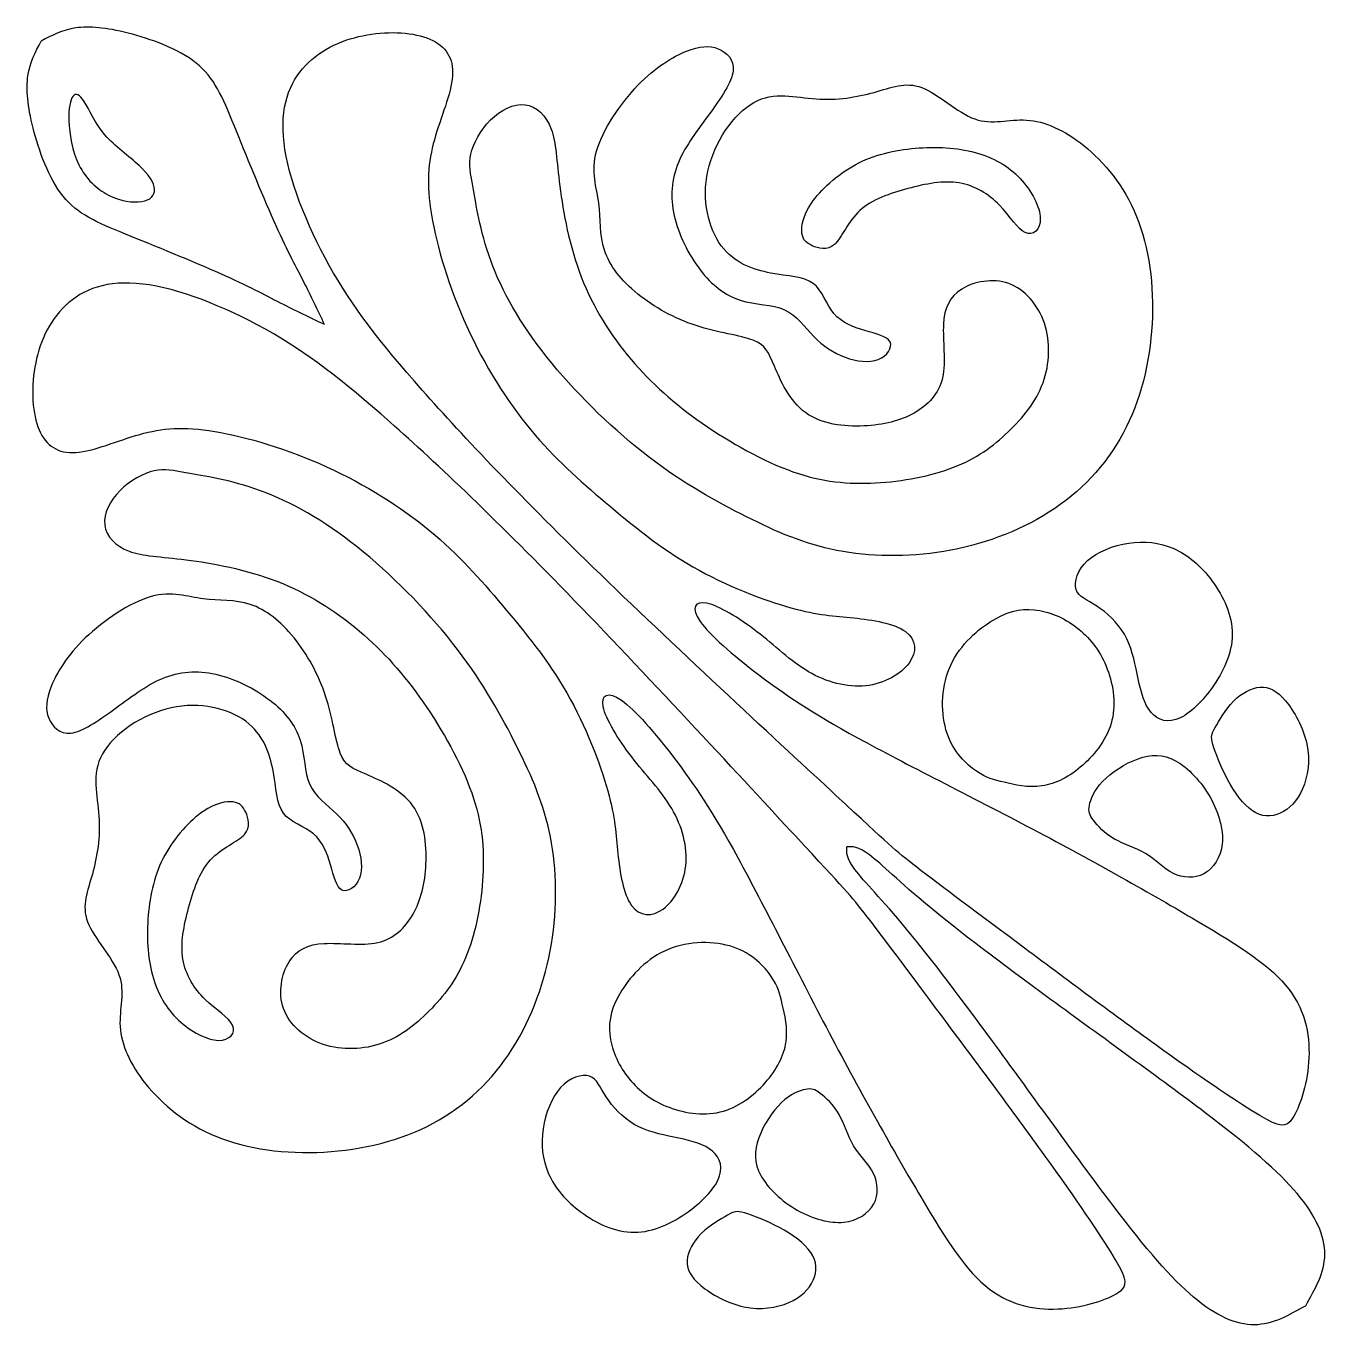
# Model space of a CAD drawing. Header units: millimetres. Extents: x 183 to 445, y 12 to 405.
# Drawn here: x 282.39 to 313.43, y 11.86 to 42.9 of the extents above; entities that cross this region are included whole.
import ezdxf

# ---------------------------------------------------------------- set-up
doc = ezdxf.new("R2010")
doc.units = ezdxf.units.MM
doc.layers.add('Default', color=7, linetype='Continuous')
doc.layers.add('DV1_Layer_1', color=7, linetype='Continuous')

# ---------------------------------------------------------------- blocks, each defined once
blk = doc.blocks.new('SE')
at = {"layer": 'DV1_Layer_1', "color": 7, "linetype": 'Continuous'}
for points, knots in [([(289.522, 35.769), (289.36, 36.111), (289.198, 36.454), (289.009, 36.823), (288.819, 37.192), (288.603, 37.589), (288.015, 38.91), (287.643, 39.835), (287.36, 40.525), (287.078, 41.216), (286.886, 41.673), (286.456, 42.018), (286.027, 42.363), (285.36, 42.597), (284.829, 42.733), (284.297, 42.868), (283.901, 42.904), (283.576, 42.856), (283.252, 42.808), (283, 42.676), (282.748, 42.543)], [0, 0, 0, 0, 0.125, 0.125, 0.125, 0.25, 0.25, 0.375, 0.375, 0.375, 0.5, 0.5, 0.5, 0.625, 0.625, 0.625, 0.75, 0.75, 0.75, 1, 1, 1, 1]), ([(289.522, 35.769), (289.18, 35.931), (288.838, 36.093), (288.468, 36.283), (288.099, 36.472), (287.702, 36.688), (287.042, 36.982), (286.381, 37.276), (285.456, 37.649), (284.766, 37.931), (284.075, 38.213), (283.619, 38.405), (283.273, 38.835), (282.928, 39.264), (282.694, 39.931), (282.558, 40.462), (282.423, 40.994), (282.387, 41.39), (282.435, 41.715), (282.483, 42.039), (282.616, 42.291), (282.748, 42.543)], [0, 0, 0, 0, 0.125, 0.125, 0.125, 0.25, 0.25, 0.25, 0.375, 0.375, 0.375, 0.5, 0.5, 0.5, 0.625, 0.625, 0.625, 0.75, 0.75, 0.75, 1, 1, 1, 1]), ([(303.675, 22.8), (304.209, 22.386), (305.159, 21.679), (306.247, 20.868), (307.335, 20.058), (308.561, 19.144), (309.576, 18.417), (310.592, 17.69), (311.397, 17.149), (311.872, 16.866), (312.347, 16.584), (312.491, 16.56), (312.654, 16.806), (312.816, 17.052), (312.996, 17.569), (313.038, 18.14), (313.08, 18.711), (312.984, 19.336), (312.569, 19.883), (312.155, 20.43), (311.421, 20.899), (310.364, 21.524), (309.306, 22.149), (307.923, 22.93), (306.445, 23.712), (304.967, 24.493), (303.392, 25.274), (302.274, 25.887), (301.156, 26.5), (300.495, 26.945), (299.888, 27.408), (299.281, 27.871), (298.728, 28.351), (298.5, 28.676), (298.271, 29.001), (298.368, 29.169), (298.656, 29.109), (298.945, 29.049), (299.425, 28.76), (299.852, 28.43), (300.279, 28.099), (300.651, 27.726), (301.084, 27.474), (301.517, 27.222), (302.01, 27.089), (302.454, 27.137), (302.899, 27.185), (303.296, 27.414), (303.488, 27.678), (303.68, 27.943), (303.668, 28.243), (303.404, 28.435), (303.139, 28.628), (302.623, 28.712), (302.166, 28.76), (301.709, 28.808), (301.312, 28.82), (300.663, 29.001), (300.014, 29.181), (299.113, 29.529), (298.325, 29.98), (297.538, 30.431), (296.865, 30.984), (296.234, 31.519), (295.603, 32.054), (295.014, 32.57), (293.884, 33.941), (293.343, 34.794), (292.923, 35.72), (292.502, 36.645), (292.201, 37.643), (292.075, 38.394), (291.949, 39.145), (291.997, 39.65), (292.147, 40.185), (292.297, 40.72), (292.55, 41.285), (292.58, 41.712), (292.61, 42.138), (292.418, 42.427), (292.039, 42.589), (291.66, 42.752), (291.095, 42.788), (290.542, 42.691), (289.99, 42.595), (289.449, 42.367), (289.064, 41.958), (288.679, 41.55), (288.451, 40.96), (288.553, 40.113), (288.655, 39.266), (289.088, 38.16), (289.635, 37.18), (290.182, 36.201), (290.843, 35.347), (291.853, 34.205), (292.862, 33.063), (294.221, 31.633), (296.121, 29.793), (298.021, 27.953), (300.463, 25.703), (301.743, 24.518), (303.023, 23.333), (303.142, 23.214), (303.675, 22.8)], [0, 0, 0, 0, 0.027778, 0.027778, 0.027778, 0.055556, 0.055556, 0.055556, 0.083333, 0.083333, 0.083333, 0.111111, 0.111111, 0.111111, 0.138889, 0.138889, 0.138889, 0.166667, 0.166667, 0.166667, 0.194444, 0.194444, 0.194444, 0.222222, 0.222222, 0.222222, 0.25, 0.25, 0.25, 0.277778, 0.277778, 0.277778, 0.305556, 0.305556, 0.305556, 0.333333, 0.333333, 0.333333, 0.361111, 0.361111, 0.361111, 0.388889, 0.388889, 0.388889, 0.416667, 0.416667, 0.416667, 0.444444, 0.444444, 0.444444, 0.472222, 0.472222, 0.472222, 0.5, 0.5, 0.5, 0.527778, 0.527778, 0.527778, 0.555556, 0.555556, 0.555556, 0.583333, 0.583333, 0.583333, 0.611111, 0.611111, 0.638889, 0.638889, 0.638889, 0.666667, 0.666667, 0.666667, 0.694444, 0.694444, 0.694444, 0.722222, 0.722222, 0.722222, 0.75, 0.75, 0.75, 0.777778, 0.777778, 0.777778, 0.805556, 0.805556, 0.805556, 0.833333, 0.833333, 0.833333, 0.861111, 0.861111, 0.861111, 0.888889, 0.888889, 0.888889, 0.916667, 0.916667, 0.916667, 0.944444, 0.944444, 0.944444, 1, 1, 1, 1]), ([(293.08, 38.985), (293.156, 38.562), (293.258, 37.895), (293.543, 37.165), (293.828, 36.436), (294.297, 35.643), (295.618, 34.033), (296.471, 33.217), (297.288, 32.592), (298.104, 31.968), (298.885, 31.535), (299.606, 31.175), (300.327, 30.814), (300.987, 30.526), (301.765, 30.373), (302.543, 30.22), (303.437, 30.202), (304.323, 30.349), (305.209, 30.496), (306.086, 30.808), (306.831, 31.283), (307.575, 31.757), (308.188, 32.394), (308.605, 33.172), (309.023, 33.949), (309.245, 34.868), (309.296, 35.784), (309.347, 36.7), (309.227, 37.613), (308.927, 38.352), (308.626, 39.09), (308.146, 39.655), (307.671, 40.039), (307.197, 40.423), (306.729, 40.628), (306.299, 40.655), (305.87, 40.682), (305.479, 40.532), (305.059, 40.681), (304.638, 40.831), (304.187, 41.281), (303.792, 41.431), (303.398, 41.581), (303.061, 41.432), (302.652, 41.317), (302.243, 41.203), (301.762, 41.124), (301.268, 41.16), (300.774, 41.197), (300.267, 41.348), (299.781, 41.078), (299.296, 40.808), (298.832, 40.117), (298.681, 39.433), (298.531, 38.748), (298.693, 38.069), (299.002, 37.652), (299.311, 37.234), (299.768, 37.078), (300.182, 37), (300.597, 36.922), (300.969, 36.922), (301.197, 36.754), (301.425, 36.586), (301.51, 36.25), (301.693, 36.03), (301.876, 35.811), (302.158, 35.709), (302.431, 35.628), (302.705, 35.547), (302.969, 35.487), (303.035, 35.355), (303.101, 35.223), (302.969, 35.018), (302.753, 34.934), (302.536, 34.85), (302.236, 34.886), (301.96, 34.988), (301.684, 35.09), (301.432, 35.259), (301.212, 35.484), (300.993, 35.709), (300.807, 35.991), (300.513, 36.123), (300.218, 36.255), (299.816, 36.237), (299.456, 36.352), (299.095, 36.466), (298.777, 36.712), (298.498, 37.075), (298.218, 37.439), (297.978, 37.919), (297.876, 38.37), (297.774, 38.82), (297.81, 39.24), (297.978, 39.643), (298.146, 40.045), (298.447, 40.429), (298.723, 40.808), (298.999, 41.186), (299.251, 41.559), (299.285, 41.832), (299.318, 42.105), (299.131, 42.279), (298.924, 42.36), (298.717, 42.441), (298.489, 42.429), (298.167, 42.3), (297.846, 42.171), (297.432, 41.925), (297.011, 41.487), (296.591, 41.048), (296.164, 40.417), (296.023, 39.916), (295.882, 39.414), (296.026, 39.042), (296.077, 38.667), (296.128, 38.292), (296.086, 37.913), (296.21, 37.544), (296.333, 37.174), (296.621, 36.814), (297.008, 36.499), (297.396, 36.183), (297.882, 35.913), (298.399, 35.745), (298.915, 35.577), (299.462, 35.511), (300.068, 35.277), (300.128, 35.109), (300.27, 34.775), (300.411, 34.442), (300.633, 33.943), (301.014, 33.664), (301.395, 33.385), (302.477, 33.265), (303.281, 33.469), (303.612, 33.655), (303.942, 33.841), (304.2, 34.111), (304.287, 34.499), (304.374, 34.886), (304.29, 35.391), (304.311, 35.778), (304.332, 36.165), (304.458, 36.436), (304.747, 36.616), (305.035, 36.796), (305.485, 36.886), (305.87, 36.748), (306.254, 36.61), (306.572, 36.243), (306.723, 35.799), (306.873, 35.355), (306.855, 34.832), (306.69, 34.379), (306.524, 33.925), (306.212, 33.541), (305.855, 33.202), (305.497, 32.862), (305.095, 32.568), (304.554, 32.358), (304.014, 32.148), (303.335, 32.021), (302.687, 31.985), (302.038, 31.95), (301.419, 32.004), (300.714, 32.253), (300.008, 32.502), (299.215, 32.946), (298.546, 33.412), (297.876, 33.877), (297.33, 34.364), (296.846, 34.937), (296.363, 35.511), (295.942, 36.171), (295.657, 36.907), (295.372, 37.643), (295.222, 38.454), (295.144, 39.072), (295.065, 39.691), (295.059, 40.117), (294.939, 40.442), (294.819, 40.766), (294.585, 40.988), (294.312, 41.021), (294.039, 41.054), (293.726, 40.898), (293.486, 40.658), (293.246, 40.417), (293.077, 40.093), (293.018, 39.841), (292.957, 39.589), (293.005, 39.409), (293.08, 38.985)], [0, 0, 0, 0, 0.014925, 0.014925, 0.014925, 0.029851, 0.029851, 0.044776, 0.044776, 0.044776, 0.059701, 0.059701, 0.059701, 0.074627, 0.074627, 0.074627, 0.089552, 0.089552, 0.089552, 0.104478, 0.104478, 0.104478, 0.119403, 0.119403, 0.119403, 0.134328, 0.134328, 0.134328, 0.149254, 0.149254, 0.149254, 0.164179, 0.164179, 0.164179, 0.179104, 0.179104, 0.179104, 0.19403, 0.19403, 0.19403, 0.208955, 0.208955, 0.208955, 0.223881, 0.223881, 0.223881, 0.238806, 0.238806, 0.238806, 0.253731, 0.253731, 0.253731, 0.268657, 0.268657, 0.268657, 0.283582, 0.283582, 0.283582, 0.298507, 0.298507, 0.298507, 0.313433, 0.313433, 0.313433, 0.328358, 0.328358, 0.328358, 0.343284, 0.343284, 0.343284, 0.358209, 0.358209, 0.358209, 0.373134, 0.373134, 0.373134, 0.38806, 0.38806, 0.38806, 0.402985, 0.402985, 0.402985, 0.41791, 0.41791, 0.41791, 0.432836, 0.432836, 0.432836, 0.447761, 0.447761, 0.447761, 0.462687, 0.462687, 0.462687, 0.477612, 0.477612, 0.477612, 0.492537, 0.492537, 0.492537, 0.507463, 0.507463, 0.507463, 0.522388, 0.522388, 0.522388, 0.537313, 0.537313, 0.537313, 0.552239, 0.552239, 0.552239, 0.567164, 0.567164, 0.567164, 0.58209, 0.58209, 0.58209, 0.597015, 0.597015, 0.597015, 0.61194, 0.61194, 0.61194, 0.626866, 0.626866, 0.626866, 0.641791, 0.641791, 0.656716, 0.656716, 0.656716, 0.671642, 0.671642, 0.671642, 0.686567, 0.701493, 0.701493, 0.701493, 0.716418, 0.716418, 0.716418, 0.731343, 0.731343, 0.731343, 0.746269, 0.746269, 0.746269, 0.761194, 0.761194, 0.761194, 0.776119, 0.776119, 0.776119, 0.791045, 0.791045, 0.791045, 0.80597, 0.80597, 0.80597, 0.820896, 0.820896, 0.820896, 0.835821, 0.835821, 0.835821, 0.850746, 0.850746, 0.850746, 0.865672, 0.865672, 0.865672, 0.880597, 0.880597, 0.880597, 0.895522, 0.895522, 0.895522, 0.910448, 0.910448, 0.910448, 0.925373, 0.925373, 0.925373, 0.940299, 0.940299, 0.940299, 0.955224, 0.955224, 0.955224, 0.970149, 0.970149, 0.970149, 1, 1, 1, 1]), ([(283.781, 41.096), (283.895, 40.916), (284.033, 40.586), (284.273, 40.303), (284.513, 40.021), (284.856, 39.787), (285.09, 39.571), (285.324, 39.354), (285.45, 39.156), (285.459, 39.003), (285.468, 38.85), (285.36, 38.742), (285.153, 38.709), (284.946, 38.676), (284.64, 38.718), (284.357, 38.862), (284.075, 39.006), (283.817, 39.252), (283.654, 39.583), (283.492, 39.913), (283.426, 40.327), (283.414, 40.634), (283.402, 40.94), (283.444, 41.138), (283.51, 41.222), (283.576, 41.306), (283.667, 41.276), (283.781, 41.096)], [0, 0, 0, 0, 0.1, 0.1, 0.1, 0.2, 0.2, 0.2, 0.3, 0.3, 0.3, 0.4, 0.4, 0.4, 0.5, 0.5, 0.5, 0.6, 0.6, 0.6, 0.7, 0.7, 0.7, 0.8, 0.8, 0.8, 1, 1, 1, 1]), ([(301.174, 37.654), (301.318, 37.588), (301.529, 37.524), (301.706, 37.685), (301.883, 37.846), (302.027, 38.231), (302.315, 38.495), (302.603, 38.76), (303.035, 38.904), (303.462, 39.018), (303.888, 39.132), (304.308, 39.216), (304.685, 39.154), (305.061, 39.092), (305.394, 38.884), (305.649, 38.623), (305.904, 38.362), (306.082, 38.047), (306.446, 37.883), (306.633, 38.033), (306.626, 38.304), (306.621, 38.574), (306.422, 38.964), (306.141, 39.262), (305.861, 39.56), (305.497, 39.765), (305.066, 39.881), (304.634, 39.997), (304.135, 40.025), (303.638, 39.982), (303.141, 39.94), (302.646, 39.827), (301.762, 39.348), (301.371, 38.982), (301.158, 38.673), (300.945, 38.364), (300.909, 38.111), (300.93, 37.951), (300.951, 37.79), (301.029, 37.721), (301.174, 37.654)], [0, 0, 0, 0, 0.066667, 0.066667, 0.066667, 0.133333, 0.133333, 0.133333, 0.2, 0.2, 0.2, 0.266667, 0.266667, 0.266667, 0.333333, 0.333333, 0.333333, 0.4, 0.4, 0.466667, 0.466667, 0.466667, 0.533333, 0.533333, 0.533333, 0.6, 0.6, 0.6, 0.666667, 0.666667, 0.666667, 0.733333, 0.733333, 0.8, 0.8, 0.8, 0.866667, 0.866667, 0.866667, 1, 1, 1, 1]), ([(302.491, 21.616), (302.905, 21.082), (303.613, 20.132), (304.423, 19.045), (305.234, 17.957), (306.147, 16.731), (306.874, 15.715), (307.602, 14.699), (308.143, 13.894), (308.425, 13.419), (308.708, 12.944), (308.731, 12.8), (308.485, 12.638), (308.239, 12.475), (307.722, 12.295), (307.151, 12.253), (306.58, 12.211), (305.955, 12.307), (305.408, 12.722), (304.861, 13.137), (304.392, 13.87), (303.767, 14.928), (303.142, 15.985), (302.361, 17.368), (301.579, 18.846), (300.798, 20.325), (300.017, 21.899), (299.404, 23.017), (298.791, 24.135), (298.346, 24.796), (297.883, 25.403), (297.421, 26.01), (296.94, 26.563), (296.615, 26.791), (296.291, 27.02), (296.122, 26.924), (296.182, 26.635), (296.243, 26.347), (296.531, 25.866), (297.192, 25.012), (297.565, 24.64), (297.817, 24.207), (298.07, 23.774), (298.202, 23.282), (298.154, 22.837), (298.106, 22.392), (297.877, 21.995), (297.613, 21.803), (297.349, 21.611), (297.048, 21.623), (296.856, 21.887), (296.663, 22.152), (296.579, 22.669), (296.531, 23.125), (296.483, 23.582), (296.471, 23.979), (296.11, 25.277), (295.762, 26.178), (295.311, 26.966), (294.86, 27.753), (294.307, 28.426), (293.773, 29.057), (293.238, 29.688), (292.721, 30.277), (292.036, 30.842), (291.35, 31.407), (290.497, 31.948), (289.572, 32.369), (288.646, 32.789), (287.648, 33.09), (286.897, 33.216), (286.146, 33.342), (285.641, 33.294), (285.106, 33.144), (284.571, 32.994), (284.006, 32.742), (283.579, 32.711), (283.153, 32.681), (282.864, 32.874), (282.702, 33.252), (282.54, 33.631), (282.504, 34.196), (282.6, 34.749), (282.696, 35.302), (282.924, 35.843), (283.333, 36.227), (283.742, 36.612), (284.331, 36.84), (285.178, 36.738), (286.025, 36.636), (287.131, 36.203), (289.091, 35.109), (289.944, 34.448), (291.086, 33.439), (292.228, 32.429), (293.658, 31.071), (295.498, 29.17), (297.339, 27.27), (299.588, 24.828), (300.773, 23.548), (301.958, 22.268), (302.077, 22.15), (302.491, 21.616)], [0, 0, 0, 0, 0.027778, 0.027778, 0.027778, 0.055556, 0.055556, 0.055556, 0.083333, 0.083333, 0.083333, 0.111111, 0.111111, 0.111111, 0.138889, 0.138889, 0.138889, 0.166667, 0.166667, 0.166667, 0.194444, 0.194444, 0.194444, 0.222222, 0.222222, 0.222222, 0.25, 0.25, 0.25, 0.277778, 0.277778, 0.277778, 0.305556, 0.305556, 0.305556, 0.333333, 0.333333, 0.333333, 0.361111, 0.361111, 0.388889, 0.388889, 0.388889, 0.416667, 0.416667, 0.416667, 0.444444, 0.444444, 0.444444, 0.472222, 0.472222, 0.472222, 0.5, 0.5, 0.5, 0.527778, 0.527778, 0.555556, 0.555556, 0.555556, 0.583333, 0.583333, 0.583333, 0.611111, 0.611111, 0.611111, 0.638889, 0.638889, 0.638889, 0.666667, 0.666667, 0.666667, 0.694444, 0.694444, 0.694444, 0.722222, 0.722222, 0.722222, 0.75, 0.75, 0.75, 0.777778, 0.777778, 0.777778, 0.805556, 0.805556, 0.805556, 0.833333, 0.833333, 0.833333, 0.861111, 0.861111, 0.888889, 0.888889, 0.888889, 0.916667, 0.916667, 0.916667, 0.944444, 0.944444, 0.944444, 1, 1, 1, 1]), ([(286.306, 32.211), (286.729, 32.136), (287.396, 32.034), (288.126, 31.748), (288.855, 31.463), (289.648, 30.994), (290.453, 30.334), (291.258, 29.673), (292.075, 28.82), (292.699, 28.004), (293.324, 27.187), (293.756, 26.406), (294.117, 25.686), (294.477, 24.965), (294.765, 24.304), (294.918, 23.526), (295.072, 22.749), (295.089, 21.854), (294.942, 20.968), (294.795, 20.082), (294.483, 19.205), (294.008, 18.46), (293.534, 17.716), (292.897, 17.103), (292.12, 16.686), (291.342, 16.268), (290.423, 16.046), (289.507, 15.995), (288.591, 15.944), (287.678, 16.064), (286.94, 16.364), (286.201, 16.665), (285.637, 17.145), (285.252, 17.62), (284.868, 18.094), (284.664, 18.563), (284.61, 19.422), (284.76, 19.812), (284.46, 20.653), (284.01, 21.104), (283.86, 21.499), (283.71, 21.893), (283.859, 22.231), (283.974, 22.639), (284.088, 23.049), (284.167, 23.529), (284.131, 24.023), (284.095, 24.517), (283.944, 25.025), (284.213, 25.51), (284.483, 25.995), (285.174, 26.459), (285.859, 26.61), (286.543, 26.761), (287.222, 26.598), (288.057, 25.98), (288.213, 25.523), (288.291, 25.109), (288.369, 24.694), (288.369, 24.322), (288.537, 24.094), (288.705, 23.866), (289.042, 23.782), (289.261, 23.598), (289.48, 23.415), (289.582, 23.133), (289.663, 22.86), (289.744, 22.586), (289.804, 22.322), (289.937, 22.256), (290.069, 22.19), (290.273, 22.322), (290.357, 22.539), (290.441, 22.755), (290.405, 23.055), (290.303, 23.331), (290.201, 23.607), (290.033, 23.86), (289.807, 24.079), (289.582, 24.298), (289.3, 24.484), (289.168, 24.779), (289.036, 25.073), (289.054, 25.475), (288.94, 25.836), (288.826, 26.196), (288.579, 26.514), (288.216, 26.793), (287.853, 27.073), (287.372, 27.313), (286.922, 27.415), (286.471, 27.517), (286.051, 27.481), (285.246, 27.145), (284.862, 26.844), (284.483, 26.568), (284.105, 26.292), (283.733, 26.04), (283.459, 26.007), (283.186, 25.974), (283.012, 26.16), (282.85, 26.574), (282.862, 26.802), (282.991, 27.124), (283.12, 27.445), (283.366, 27.859), (284.243, 28.7), (284.874, 29.127), (285.375, 29.268), (285.877, 29.409), (286.249, 29.265), (286.624, 29.214), (287, 29.163), (287.378, 29.205), (287.748, 29.082), (288.117, 28.959), (288.477, 28.67), (288.792, 28.283), (289.108, 27.895), (289.378, 27.409), (289.546, 26.893), (289.714, 26.376), (289.78, 25.83), (289.897, 25.526), (290.015, 25.223), (290.183, 25.163), (290.516, 25.022), (290.849, 24.881), (291.348, 24.658), (291.627, 24.277), (291.906, 23.896), (291.967, 23.355), (291.946, 22.884), (291.924, 22.412), (291.822, 22.01), (291.45, 21.349), (291.18, 21.091), (290.792, 21.004), (290.405, 20.917), (289.9, 21.001), (289.513, 20.98), (289.126, 20.959), (288.855, 20.833), (288.675, 20.544), (288.495, 20.256), (288.405, 19.806), (288.543, 19.422), (288.681, 19.037), (289.048, 18.719), (289.492, 18.569), (289.937, 18.418), (290.459, 18.436), (290.913, 18.602), (291.366, 18.767), (291.75, 19.079), (292.429, 19.794), (292.723, 20.196), (292.933, 20.737), (293.144, 21.277), (293.27, 21.956), (293.306, 22.605), (293.342, 23.253), (293.288, 23.872), (293.038, 24.577), (292.789, 25.283), (292.345, 26.076), (291.879, 26.745), (291.414, 27.415), (290.928, 27.962), (290.354, 28.445), (289.78, 28.929), (289.12, 29.349), (288.384, 29.634), (287.648, 29.92), (286.837, 30.069), (286.219, 30.148), (285.6, 30.226), (285.174, 30.232), (284.85, 30.352), (284.526, 30.472), (284.303, 30.706), (284.27, 30.979), (284.237, 31.253), (284.393, 31.565), (284.634, 31.805), (284.874, 32.046), (285.198, 32.214), (285.45, 32.274), (285.703, 32.334), (285.883, 32.286), (286.306, 32.211)], [0, 0, 0, 0, 0.014925, 0.014925, 0.014925, 0.029851, 0.029851, 0.029851, 0.044776, 0.044776, 0.044776, 0.059701, 0.059701, 0.059701, 0.074627, 0.074627, 0.074627, 0.089552, 0.089552, 0.089552, 0.104478, 0.104478, 0.104478, 0.119403, 0.119403, 0.119403, 0.134328, 0.134328, 0.134328, 0.149254, 0.149254, 0.149254, 0.164179, 0.164179, 0.164179, 0.179104, 0.179104, 0.19403, 0.19403, 0.208955, 0.208955, 0.208955, 0.223881, 0.223881, 0.223881, 0.238806, 0.238806, 0.238806, 0.253731, 0.253731, 0.253731, 0.268657, 0.268657, 0.268657, 0.283582, 0.283582, 0.298507, 0.298507, 0.298507, 0.313433, 0.313433, 0.313433, 0.328358, 0.328358, 0.328358, 0.343284, 0.343284, 0.343284, 0.358209, 0.358209, 0.358209, 0.373134, 0.373134, 0.373134, 0.38806, 0.38806, 0.38806, 0.402985, 0.402985, 0.402985, 0.41791, 0.41791, 0.41791, 0.432836, 0.432836, 0.432836, 0.447761, 0.447761, 0.447761, 0.462687, 0.462687, 0.462687, 0.477612, 0.477612, 0.492537, 0.492537, 0.492537, 0.507463, 0.507463, 0.507463, 0.522388, 0.522388, 0.537313, 0.537313, 0.537313, 0.552239, 0.552239, 0.567164, 0.567164, 0.567164, 0.58209, 0.58209, 0.58209, 0.597015, 0.597015, 0.597015, 0.61194, 0.61194, 0.61194, 0.626866, 0.626866, 0.626866, 0.641791, 0.641791, 0.641791, 0.656716, 0.656716, 0.656716, 0.671642, 0.671642, 0.671642, 0.686567, 0.686567, 0.686567, 0.701493, 0.701493, 0.716418, 0.716418, 0.716418, 0.731343, 0.731343, 0.731343, 0.746269, 0.746269, 0.746269, 0.761194, 0.761194, 0.761194, 0.776119, 0.776119, 0.776119, 0.791045, 0.791045, 0.791045, 0.80597, 0.80597, 0.820896, 0.820896, 0.820896, 0.835821, 0.835821, 0.835821, 0.850746, 0.850746, 0.850746, 0.865672, 0.865672, 0.865672, 0.880597, 0.880597, 0.880597, 0.895522, 0.895522, 0.895522, 0.910448, 0.910448, 0.910448, 0.925373, 0.925373, 0.925373, 0.940299, 0.940299, 0.940299, 0.955224, 0.955224, 0.955224, 0.970149, 0.970149, 0.970149, 1, 1, 1, 1]), ([(307.979, 29.038), (308.212, 28.887), (308.47, 28.652), (308.635, 28.367), (308.8, 28.082), (308.873, 27.745), (308.94, 27.423), (309.008, 27.1), (309.071, 26.791), (309.217, 26.576), (309.362, 26.361), (309.59, 26.241), (309.864, 26.328), (310.137, 26.415), (310.455, 26.709), (310.724, 27.083), (310.993, 27.457), (311.212, 27.911), (311.213, 28.365), (311.215, 28.82), (310.999, 29.277), (310.733, 29.639), (310.467, 30.001), (310.152, 30.268), (309.813, 30.418), (309.473, 30.568), (309.11, 30.601), (308.739, 30.546), (308.368, 30.49), (307.99, 30.346), (307.754, 30.128), (307.518, 29.91), (307.425, 29.619), (307.482, 29.439), (307.539, 29.259), (307.746, 29.19), (307.979, 29.038)], [0, 0, 0, 0, 0.076923, 0.076923, 0.076923, 0.153846, 0.153846, 0.153846, 0.230769, 0.230769, 0.230769, 0.307692, 0.307692, 0.307692, 0.384615, 0.384615, 0.384615, 0.461538, 0.461538, 0.461538, 0.538462, 0.538462, 0.538462, 0.615385, 0.615385, 0.615385, 0.692308, 0.692308, 0.692308, 0.769231, 0.769231, 0.769231, 0.846154, 0.846154, 0.846154, 1, 1, 1, 1]), ([(305.76, 24.831), (306.008, 24.772), (306.332, 24.694), (306.663, 24.743), (306.993, 24.791), (307.329, 24.965), (307.64, 25.24), (307.951, 25.514), (308.236, 25.89), (308.338, 26.316), (308.44, 26.742), (308.359, 27.22), (308.197, 27.61), (308.035, 28.001), (307.792, 28.304), (307.49, 28.534), (307.188, 28.763), (306.828, 28.92), (306.481, 28.954), (306.134, 28.989), (305.801, 28.902), (305.431, 28.667), (305.062, 28.433), (304.657, 28.052), (304.452, 27.556), (304.248, 27.061), (304.245, 26.451), (304.398, 26.001), (304.551, 25.55), (304.861, 25.259), (305.101, 25.094), (305.341, 24.929), (305.512, 24.89), (305.76, 24.831)], [0, 0, 0, 0, 0.083333, 0.083333, 0.083333, 0.166667, 0.166667, 0.166667, 0.25, 0.25, 0.25, 0.333333, 0.333333, 0.333333, 0.416667, 0.416667, 0.416667, 0.5, 0.5, 0.5, 0.583333, 0.583333, 0.583333, 0.666667, 0.666667, 0.666667, 0.75, 0.75, 0.75, 0.833333, 0.833333, 0.833333, 1, 1, 1, 1]), ([(310.749, 25.736), (310.804, 25.544), (310.933, 25.211), (311.101, 24.899), (311.269, 24.586), (311.476, 24.295), (311.914, 24.001), (312.146, 23.998), (312.359, 24.094), (312.572, 24.19), (312.767, 24.385), (312.893, 24.676), (313.02, 24.968), (313.077, 25.355), (312.994, 25.747), (312.911, 26.139), (312.689, 26.535), (312.484, 26.78), (312.278, 27.025), (312.089, 27.118), (311.878, 27.103), (311.668, 27.088), (311.437, 26.965), (311.243, 26.768), (311.05, 26.571), (310.893, 26.301), (310.805, 26.14), (310.716, 25.98), (310.695, 25.929), (310.749, 25.736)], [0, 0, 0, 0, 0.090909, 0.090909, 0.090909, 0.181818, 0.181818, 0.272727, 0.272727, 0.272727, 0.363636, 0.363636, 0.363636, 0.454545, 0.454545, 0.454545, 0.545455, 0.545455, 0.545455, 0.636364, 0.636364, 0.636364, 0.727273, 0.727273, 0.727273, 0.818182, 0.818182, 0.818182, 1, 1, 1, 1]), ([(307.894, 23.923), (307.993, 23.791), (308.167, 23.604), (308.395, 23.475), (308.623, 23.346), (308.906, 23.274), (309.143, 23.13), (309.38, 22.986), (309.572, 22.77), (309.805, 22.654), (310.038, 22.539), (310.311, 22.524), (310.536, 22.647), (310.761, 22.77), (310.938, 23.031), (310.972, 23.364), (311.005, 23.698), (310.893, 24.103), (310.682, 24.474), (310.47, 24.845), (310.158, 25.181), (309.858, 25.346), (309.557, 25.511), (309.269, 25.505), (308.96, 25.394), (308.65, 25.283), (308.32, 25.067), (308.114, 24.852), (307.909, 24.637), (307.828, 24.424), (307.799, 24.279), (307.771, 24.133), (307.795, 24.055), (307.894, 23.923)], [0, 0, 0, 0, 0.083333, 0.083333, 0.083333, 0.166667, 0.166667, 0.166667, 0.25, 0.25, 0.25, 0.333333, 0.333333, 0.333333, 0.416667, 0.416667, 0.416667, 0.5, 0.5, 0.5, 0.583333, 0.583333, 0.583333, 0.666667, 0.666667, 0.666667, 0.75, 0.75, 0.75, 0.833333, 0.833333, 0.833333, 1, 1, 1, 1]), ([(287.637, 24.118), (287.703, 23.973), (287.767, 23.762), (287.606, 23.585), (287.446, 23.408), (287.061, 23.265), (286.531, 22.689), (286.387, 22.256), (286.159, 21.403), (286.075, 20.983), (286.137, 20.607), (286.199, 20.23), (286.407, 19.898), (286.93, 19.387), (287.244, 19.209), (287.326, 19.027), (287.408, 18.845), (287.258, 18.659), (286.988, 18.665), (286.717, 18.671), (286.327, 18.869), (286.029, 19.15), (285.732, 19.43), (285.526, 19.794), (285.41, 20.225), (285.294, 20.657), (285.266, 21.157), (285.309, 21.654), (285.352, 22.151), (285.464, 22.645), (285.703, 23.087), (285.943, 23.529), (286.309, 23.92), (286.618, 24.133), (286.928, 24.346), (287.18, 24.382), (287.341, 24.361), (287.501, 24.34), (287.57, 24.262), (287.637, 24.118)], [0, 0, 0, 0, 0.066667, 0.066667, 0.066667, 0.133333, 0.133333, 0.2, 0.2, 0.266667, 0.266667, 0.266667, 0.333333, 0.333333, 0.4, 0.4, 0.4, 0.466667, 0.466667, 0.466667, 0.533333, 0.533333, 0.533333, 0.6, 0.6, 0.6, 0.666667, 0.666667, 0.666667, 0.733333, 0.733333, 0.733333, 0.8, 0.8, 0.8, 0.866667, 0.866667, 0.866667, 1, 1, 1, 1]), ([(312.967, 12.324), (312.573, 12.098), (312.179, 11.872), (311.741, 11.867), (311.304, 11.862), (310.823, 12.079), (309.753, 12.98), (309.164, 13.666), (308.359, 14.723), (307.554, 15.781), (306.532, 17.211), (305.648, 18.419), (304.765, 19.627), (304.02, 20.613), (303.431, 21.322), (302.842, 22.032), (302.409, 22.464), (302.197, 22.745), (301.986, 23.027), (301.995, 23.156), (302.005, 23.286)], [0, 0, 0, 0, 0.125, 0.125, 0.125, 0.25, 0.25, 0.375, 0.375, 0.375, 0.5, 0.5, 0.5, 0.625, 0.625, 0.625, 0.75, 0.75, 0.75, 1, 1, 1, 1]), ([(312.967, 12.324), (313.193, 12.718), (313.419, 13.112), (313.424, 13.55), (313.429, 13.987), (313.212, 14.468), (312.762, 15.003), (312.311, 15.538), (311.626, 16.127), (309.51, 17.738), (308.08, 18.759), (306.872, 19.643), (305.664, 20.526), (304.678, 21.272), (303.969, 21.861), (303.26, 22.45), (302.827, 22.882), (302.546, 23.094), (302.265, 23.305), (302.135, 23.296), (302.005, 23.286)], [0, 0, 0, 0, 0.125, 0.125, 0.125, 0.25, 0.25, 0.25, 0.375, 0.375, 0.5, 0.5, 0.5, 0.625, 0.625, 0.625, 0.75, 0.75, 0.75, 1, 1, 1, 1]), ([(300.46, 19.531), (300.519, 19.283), (300.597, 18.959), (300.549, 18.629), (300.501, 18.298), (300.327, 17.962), (299.777, 17.34), (299.402, 17.055), (298.975, 16.953), (298.549, 16.851), (298.071, 16.932), (297.681, 17.094), (297.291, 17.256), (296.987, 17.5), (296.758, 17.801), (296.528, 18.103), (296.372, 18.463), (296.337, 18.81), (296.303, 19.157), (296.39, 19.491), (296.624, 19.86), (296.858, 20.229), (297.24, 20.635), (297.735, 20.839), (298.231, 21.043), (298.84, 21.046), (299.741, 20.74), (300.032, 20.43), (300.197, 20.19), (300.362, 19.95), (300.402, 19.779), (300.46, 19.531)], [0, 0, 0, 0, 0.083333, 0.083333, 0.083333, 0.166667, 0.166667, 0.25, 0.25, 0.25, 0.333333, 0.333333, 0.333333, 0.416667, 0.416667, 0.416667, 0.5, 0.5, 0.5, 0.583333, 0.583333, 0.583333, 0.666667, 0.666667, 0.666667, 0.75, 0.75, 0.833333, 0.833333, 0.833333, 1, 1, 1, 1]), ([(296.253, 17.312), (296.405, 17.079), (296.639, 16.821), (296.924, 16.656), (297.21, 16.491), (297.546, 16.419), (297.868, 16.351), (298.191, 16.284), (298.501, 16.22), (298.715, 16.075), (298.93, 15.929), (299.05, 15.701), (298.963, 15.428), (298.876, 15.154), (298.582, 14.836), (298.208, 14.567), (297.834, 14.299), (297.381, 14.079), (296.926, 14.078), (296.471, 14.076), (296.014, 14.292), (295.653, 14.558), (295.291, 14.824), (295.023, 15.139), (294.873, 15.479), (294.723, 15.818), (294.69, 16.181), (294.746, 16.552), (294.801, 16.923), (294.945, 17.301), (295.163, 17.537), (295.381, 17.773), (295.672, 17.866), (295.852, 17.809), (296.032, 17.752), (296.101, 17.545), (296.253, 17.312)], [0, 0, 0, 0, 0.076923, 0.076923, 0.076923, 0.153846, 0.153846, 0.153846, 0.230769, 0.230769, 0.230769, 0.307692, 0.307692, 0.307692, 0.384615, 0.384615, 0.384615, 0.461538, 0.461538, 0.461538, 0.538462, 0.538462, 0.538462, 0.615385, 0.615385, 0.615385, 0.692308, 0.692308, 0.692308, 0.769231, 0.769231, 0.769231, 0.846154, 0.846154, 0.846154, 1, 1, 1, 1]), ([(301.368, 17.397), (301.501, 17.298), (301.687, 17.124), (301.945, 16.668), (302.017, 16.386), (302.161, 16.148), (302.305, 15.911), (302.522, 15.719), (302.637, 15.486), (302.753, 15.253), (302.768, 14.98), (302.645, 14.755), (302.522, 14.53), (302.26, 14.353), (301.927, 14.32), (301.594, 14.287), (301.188, 14.398), (300.817, 14.609), (300.447, 14.821), (299.774, 15.446), (299.786, 16.022), (299.897, 16.332), (300.008, 16.641), (300.224, 16.971), (300.439, 17.177), (300.654, 17.383), (300.867, 17.464), (301.013, 17.492), (301.158, 17.521), (301.236, 17.497), (301.368, 17.397)], [0, 0, 0, 0, 0.083333, 0.083333, 0.166667, 0.166667, 0.166667, 0.25, 0.25, 0.25, 0.333333, 0.333333, 0.333333, 0.416667, 0.416667, 0.416667, 0.5, 0.5, 0.5, 0.583333, 0.666667, 0.666667, 0.666667, 0.75, 0.75, 0.75, 0.833333, 0.833333, 0.833333, 1, 1, 1, 1]), ([(299.555, 14.542), (299.747, 14.488), (300.414, 14.23), (300.996, 13.815), (301.143, 13.596), (301.29, 13.377), (301.293, 13.146), (301.197, 12.932), (301.101, 12.719), (300.906, 12.524), (300.615, 12.398), (300.324, 12.272), (299.936, 12.215), (299.544, 12.297), (299.152, 12.38), (298.756, 12.602), (298.511, 12.808), (298.266, 13.013), (298.173, 13.203), (298.203, 13.623), (298.327, 13.854), (298.523, 14.048), (298.72, 14.242), (298.99, 14.398), (299.151, 14.486), (299.311, 14.575), (299.363, 14.596), (299.555, 14.542)], [0, 0, 0, 0, 0.090909, 0.181818, 0.181818, 0.181818, 0.272727, 0.272727, 0.272727, 0.363636, 0.363636, 0.363636, 0.454545, 0.454545, 0.454545, 0.545455, 0.545455, 0.545455, 0.636364, 0.636364, 0.727273, 0.727273, 0.727273, 0.818182, 0.818182, 0.818182, 1, 1, 1, 1])]:
    blk.add_open_spline(points, degree=3, knots=knots, dxfattribs=at)

msp = doc.modelspace()

# ---------------------------------------------------------------- block references
at = {"layer": 'Default'}
msp.add_blockref('SE', (0, 0), dxfattribs=at)

doc.saveas('drawing.dxf')
